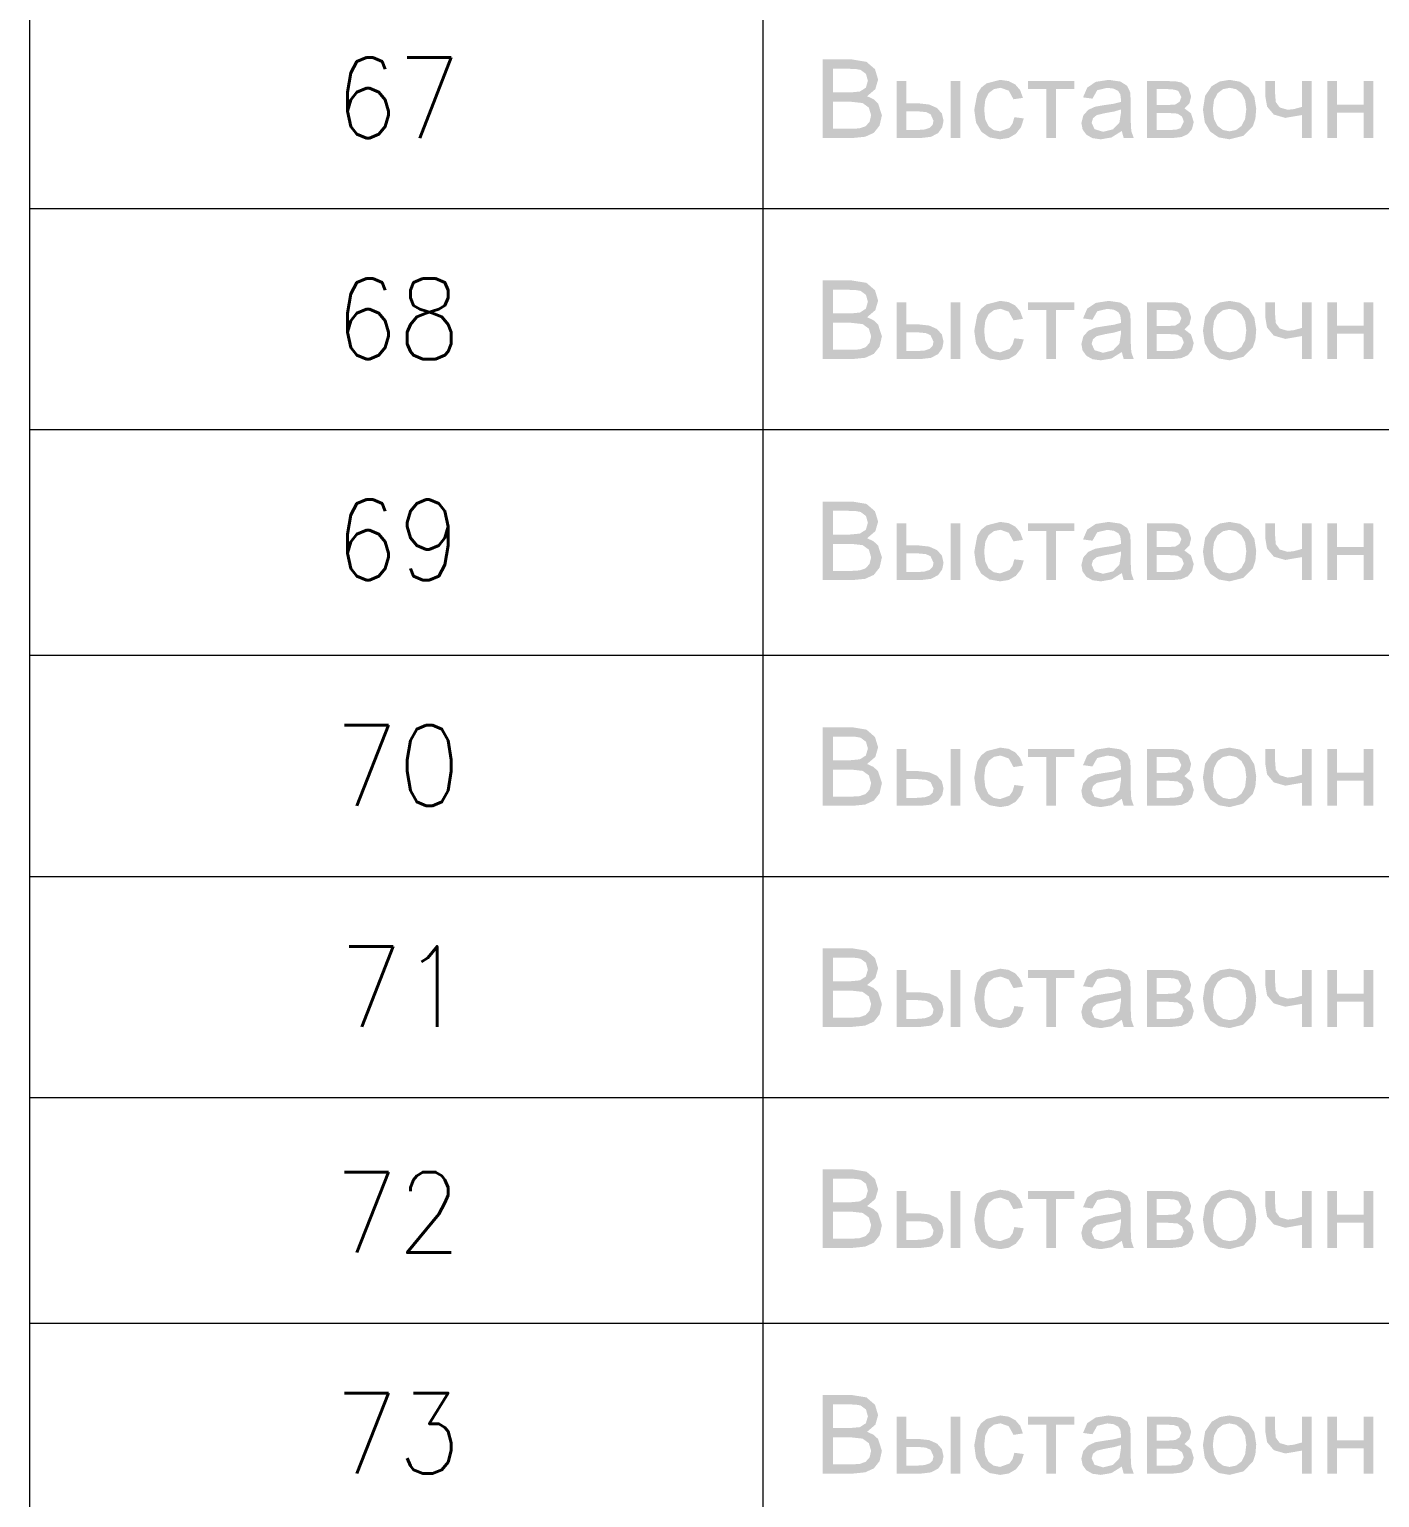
# Model space of a CAD drawing. Header units: millimetres. Extents: x 0 to 420, y 0 to 297.
# Drawn here: x 28.91 to 41.07, y 99.06 to 112.27 of the extents above; entities that cross this region are included whole.
import ezdxf

# ---------------------------------------------------------------- set-up
doc = ezdxf.new("R2010")
doc.units = ezdxf.units.MM
doc.styles.get("Standard").update_dxf_attribs({"font": 'STANDARD'})

msp = doc.modelspace()

# ---------------------------------------------------------------- hatches: boundary and pattern name
h = msp.add_hatch(color=251)
h.paths.add_polyline_path([(36.055542, 111.294333), (36.055542, 112.001542), (36.321228, 112.001542), (36.450763, 111.980045), (36.527382, 111.913899), (36.555494, 111.820743), (36.530689, 111.734754), (36.456275, 111.670813), (36.513051, 111.644768), (36.554943, 111.606321), (36.589669, 111.499385), (36.568723, 111.406781), (36.516909, 111.341186), (36.439188, 111.305908), (36.325086, 111.294333)], flags=0)
h.paths.add_polyline_path([(36.149248, 111.704437), (36.301935, 111.704437), (36.391232, 111.712705), (36.445251, 111.747432), (36.463441, 111.809719), (36.446353, 111.871455), (36.397847, 111.907835), (36.355265, 111.915277), (36.29036, 111.917757), (36.149248, 111.917757)], flags=0)
h.paths.add_polyline_path([(36.149248, 111.377566), (36.325086, 111.377566), (36.389027, 111.381425), (36.443046, 111.400166), (36.478324, 111.439854), (36.492656, 111.499385), (36.472261, 111.568287), (36.416037, 111.609077), (36.312959, 111.620652), (36.149248, 111.620652)], flags=0)
for points in [[(37.782221, 111.481746), (37.867108, 111.470722), (37.842235, 111.391829), (37.79545, 111.332367), (37.731303, 111.29516), (37.654339, 111.282757), (37.559186, 111.299776), (37.485116, 111.351108), (37.437023, 111.434686), (37.421175, 111.548443), (37.448736, 111.693413), (37.483394, 111.747639), (37.532521, 111.786568), (37.654891, 111.817987), (37.730407, 111.807308), (37.791041, 111.775544), (37.834518, 111.724625), (37.859391, 111.65593), (37.774504, 111.643252), (37.732061, 111.720422), (37.658198, 111.746881), (37.598529, 111.734961), (37.551262, 111.699476), (37.520532, 111.638774), (37.510472, 111.551199), (37.520118, 111.461489), (37.549608, 111.400717), (37.595221, 111.365991), (37.653237, 111.354415), (37.738675, 111.385283), (37.766443, 111.42504)], [(37.905563, 111.806412), (38.32173, 111.806412), (38.32173, 111.734754), (38.156917, 111.734754), (38.156917, 111.294333), (38.070928, 111.294333), (38.070928, 111.734754), (37.905563, 111.734754)], [(40.041543, 111.806412), (40.128635, 111.806412), (40.128635, 111.709398), (40.1358, 111.618447), (40.171629, 111.569389), (40.243287, 111.548443), (40.299511, 111.554782), (40.370618, 111.57435), (40.370618, 111.806412), (40.45771, 111.806412), (40.45771, 111.294333), (40.370618, 111.294333), (40.370618, 111.501039), (40.221239, 111.475683), (40.118161, 111.505448), (40.057528, 111.577658), (40.041543, 111.672467)], [(40.600048, 111.806412), (40.68714, 111.806412), (40.68714, 111.593643), (40.92747, 111.593643), (40.92747, 111.806412), (41.014562, 111.806412), (41.014562, 111.294333), (40.92747, 111.294333), (40.92747, 111.521434), (40.68714, 111.521434), (40.68714, 111.294333), (40.600048, 111.294333)], [(37.782221, 109.492079), (37.867108, 109.481055), (37.842235, 109.402162), (37.79545, 109.3427), (37.731303, 109.305493), (37.654339, 109.293091), (37.559186, 109.310109), (37.485116, 109.361441), (37.437023, 109.445019), (37.421175, 109.558776), (37.448736, 109.703746), (37.483394, 109.757972), (37.532521, 109.796901), (37.654891, 109.828321), (37.730407, 109.817641), (37.791041, 109.785877), (37.834518, 109.734959), (37.859391, 109.666263), (37.774504, 109.653586), (37.732061, 109.730756), (37.658198, 109.757214), (37.598529, 109.745294), (37.551262, 109.709809), (37.520532, 109.649107), (37.510472, 109.561533), (37.520118, 109.471822), (37.549608, 109.411051), (37.595221, 109.376324), (37.653237, 109.364749), (37.738675, 109.395617), (37.766443, 109.435373)], [(37.905563, 109.816745), (38.32173, 109.816745), (38.32173, 109.745087), (38.156917, 109.745087), (38.156917, 109.304666), (38.070928, 109.304666), (38.070928, 109.745087), (37.905563, 109.745087)], [(40.041543, 109.816745), (40.128635, 109.816745), (40.128635, 109.719731), (40.1358, 109.628781), (40.171629, 109.579723), (40.243287, 109.558776), (40.299511, 109.565115), (40.370618, 109.584684), (40.370618, 109.816745), (40.45771, 109.816745), (40.45771, 109.304666), (40.370618, 109.304666), (40.370618, 109.511372), (40.221239, 109.486016), (40.118161, 109.515782), (40.057528, 109.587991), (40.041543, 109.6828)], [(40.600048, 109.816745), (40.68714, 109.816745), (40.68714, 109.603976), (40.92747, 109.603976), (40.92747, 109.816745), (41.014562, 109.816745), (41.014562, 109.304666), (40.92747, 109.304666), (40.92747, 109.531767), (40.68714, 109.531767), (40.68714, 109.304666), (40.600048, 109.304666)], [(37.782221, 107.502413), (37.867108, 107.491388), (37.842235, 107.412496), (37.79545, 107.353033), (37.731303, 107.315826), (37.654339, 107.303424), (37.559186, 107.320443), (37.485116, 107.371775), (37.437023, 107.455353), (37.421175, 107.56911), (37.448736, 107.714079), (37.483394, 107.768305), (37.532521, 107.807235), (37.654891, 107.838654), (37.730407, 107.827974), (37.791041, 107.796211), (37.834518, 107.745292), (37.859391, 107.676597), (37.774504, 107.663919), (37.732061, 107.741089), (37.658198, 107.767547), (37.598529, 107.755627), (37.551262, 107.720143), (37.520532, 107.65944), (37.510472, 107.571866), (37.520118, 107.482156), (37.549608, 107.421384), (37.595221, 107.386658), (37.653237, 107.375082), (37.738675, 107.40595), (37.766443, 107.445706)], [(37.905563, 107.827079), (38.32173, 107.827079), (38.32173, 107.755421), (38.156917, 107.755421), (38.156917, 107.315), (38.070928, 107.315), (38.070928, 107.755421), (37.905563, 107.755421)], [(40.041543, 107.827079), (40.128635, 107.827079), (40.128635, 107.730065), (40.1358, 107.639114), (40.171629, 107.590056), (40.243287, 107.56911), (40.299511, 107.575449), (40.370618, 107.595017), (40.370618, 107.827079), (40.45771, 107.827079), (40.45771, 107.315), (40.370618, 107.315), (40.370618, 107.521705), (40.221239, 107.496349), (40.118161, 107.526115), (40.057528, 107.598324), (40.041543, 107.693133)], [(40.600048, 107.827079), (40.68714, 107.827079), (40.68714, 107.614309), (40.92747, 107.614309), (40.92747, 107.827079), (41.014562, 107.827079), (41.014562, 107.315), (40.92747, 107.315), (40.92747, 107.5421), (40.68714, 107.5421), (40.68714, 107.315), (40.600048, 107.315)], [(37.782221, 105.470413), (37.867108, 105.459388), (37.842235, 105.380496), (37.79545, 105.321033), (37.731303, 105.283826), (37.654339, 105.271424), (37.559186, 105.288443), (37.485116, 105.339775), (37.437023, 105.423353), (37.421175, 105.53711), (37.448736, 105.682079), (37.483394, 105.736305), (37.532521, 105.775235), (37.654891, 105.806654), (37.730407, 105.795974), (37.791041, 105.764211), (37.834518, 105.713292), (37.859391, 105.644597), (37.774504, 105.631919), (37.732061, 105.709089), (37.658198, 105.735547), (37.598529, 105.723627), (37.551262, 105.688143), (37.520532, 105.62744), (37.510472, 105.539866), (37.520118, 105.450156), (37.549608, 105.389384), (37.595221, 105.354658), (37.653237, 105.343082), (37.738675, 105.37395), (37.766443, 105.413707)], [(37.905563, 105.795079), (38.32173, 105.795079), (38.32173, 105.723421), (38.156917, 105.723421), (38.156917, 105.283), (38.070928, 105.283), (38.070928, 105.723421), (37.905563, 105.723421)], [(40.041543, 105.795079), (40.128635, 105.795079), (40.128635, 105.698065), (40.1358, 105.607114), (40.171629, 105.558056), (40.243287, 105.53711), (40.299511, 105.543449), (40.370618, 105.563017), (40.370618, 105.795079), (40.45771, 105.795079), (40.45771, 105.283), (40.370618, 105.283), (40.370618, 105.489705), (40.221239, 105.464349), (40.118161, 105.494115), (40.057528, 105.566324), (40.041543, 105.661133)], [(40.600048, 105.795079), (40.68714, 105.795079), (40.68714, 105.582309), (40.92747, 105.582309), (40.92747, 105.795079), (41.014562, 105.795079), (41.014562, 105.283), (40.92747, 105.283), (40.92747, 105.5101), (40.68714, 105.5101), (40.68714, 105.283), (40.600048, 105.283)], [(37.782221, 103.480746), (37.867109, 103.469722), (37.842235, 103.390829), (37.795451, 103.331367), (37.731303, 103.29416), (37.65434, 103.281757), (37.559186, 103.298776), (37.485116, 103.350108), (37.437023, 103.433686), (37.421175, 103.547443), (37.448736, 103.692413), (37.483394, 103.746639), (37.532521, 103.785568), (37.654891, 103.816987), (37.730407, 103.806308), (37.791041, 103.774544), (37.834518, 103.723625), (37.859392, 103.65493), (37.774504, 103.642252), (37.732061, 103.719422), (37.658198, 103.745881), (37.598529, 103.733961), (37.551262, 103.698476), (37.520532, 103.637774), (37.510472, 103.550199), (37.520119, 103.460489), (37.549609, 103.399717), (37.595222, 103.364991), (37.653237, 103.353415), (37.738675, 103.384283), (37.766443, 103.42404)], [(37.905563, 103.805412), (38.321731, 103.805412), (38.321731, 103.733754), (38.156917, 103.733754), (38.156917, 103.293333), (38.070928, 103.293333), (38.070928, 103.733754), (37.905563, 103.733754)], [(40.041543, 103.805412), (40.128635, 103.805412), (40.128635, 103.708398), (40.135801, 103.617448), (40.17163, 103.568389), (40.243288, 103.547443), (40.299511, 103.553782), (40.370618, 103.57335), (40.370618, 103.805412), (40.45771, 103.805412), (40.45771, 103.293333), (40.370618, 103.293333), (40.370618, 103.500039), (40.221239, 103.474683), (40.118162, 103.504448), (40.057528, 103.576658), (40.041543, 103.671467)], [(40.600048, 103.805412), (40.68714, 103.805412), (40.68714, 103.592643), (40.92747, 103.592643), (40.92747, 103.805412), (41.014562, 103.805412), (41.014562, 103.293333), (40.92747, 103.293333), (40.92747, 103.520434), (40.68714, 103.520434), (40.68714, 103.293333), (40.600048, 103.293333)], [(37.782223, 101.491079), (37.867111, 101.480055), (37.842237, 101.401162), (37.795453, 101.3417), (37.731305, 101.304493), (37.654342, 101.292091), (37.559188, 101.30911), (37.485118, 101.360441), (37.437025, 101.444019), (37.421177, 101.557777), (37.448738, 101.702746), (37.483396, 101.756972), (37.532523, 101.795902), (37.654893, 101.827321), (37.730409, 101.816641), (37.791043, 101.784877), (37.83452, 101.733959), (37.859394, 101.665263), (37.774506, 101.652586), (37.732063, 101.729756), (37.6582, 101.756214), (37.598531, 101.744294), (37.551264, 101.708809), (37.520534, 101.648107), (37.510474, 101.560533), (37.520121, 101.470822), (37.549611, 101.410051), (37.595224, 101.375324), (37.653239, 101.363749), (37.738677, 101.394617), (37.766445, 101.434373)], [(37.905565, 101.815745), (38.321733, 101.815745), (38.321733, 101.744087), (38.156919, 101.744087), (38.156919, 101.303666), (38.07093, 101.303666), (38.07093, 101.744087), (37.905565, 101.744087)], [(40.041545, 101.815745), (40.128637, 101.815745), (40.128637, 101.718731), (40.135803, 101.627781), (40.171632, 101.578723), (40.24329, 101.557777), (40.299514, 101.564115), (40.37062, 101.583684), (40.37062, 101.815745), (40.457712, 101.815745), (40.457712, 101.303666), (40.37062, 101.303666), (40.37062, 101.510372), (40.221241, 101.485016), (40.118164, 101.514782), (40.05753, 101.586991), (40.041545, 101.6818)], [(40.60005, 101.815745), (40.687142, 101.815745), (40.687142, 101.602976), (40.927472, 101.602976), (40.927472, 101.815745), (41.014564, 101.815745), (41.014564, 101.303666), (40.927472, 101.303666), (40.927472, 101.530767), (40.687142, 101.530767), (40.687142, 101.303666), (40.60005, 101.303666)], [(37.782221, 99.459079), (37.867108, 99.448055), (37.842235, 99.369162), (37.79545, 99.3097), (37.731303, 99.272493), (37.654339, 99.260091), (37.559186, 99.27711), (37.485116, 99.328441), (37.437023, 99.412019), (37.421175, 99.525777), (37.448736, 99.670746), (37.483394, 99.724972), (37.532521, 99.763902), (37.654891, 99.795321), (37.730407, 99.784641), (37.791041, 99.752877), (37.834518, 99.701959), (37.859391, 99.633263), (37.774504, 99.620586), (37.732061, 99.697756), (37.658198, 99.724214), (37.598529, 99.712294), (37.551262, 99.676809), (37.520532, 99.616107), (37.510472, 99.528533), (37.520118, 99.438822), (37.549608, 99.378051), (37.595221, 99.343324), (37.653237, 99.331749), (37.738675, 99.362617), (37.766443, 99.402373)], [(37.905563, 99.783745), (38.32173, 99.783745), (38.32173, 99.712087), (38.156917, 99.712087), (38.156917, 99.271666), (38.070928, 99.271666), (38.070928, 99.712087), (37.905563, 99.712087)], [(40.041543, 99.783745), (40.128635, 99.783745), (40.128635, 99.686731), (40.1358, 99.595781), (40.171629, 99.546723), (40.243287, 99.525777), (40.299511, 99.532115), (40.370618, 99.551684), (40.370618, 99.783745), (40.45771, 99.783745), (40.45771, 99.271666), (40.370618, 99.271666), (40.370618, 99.478372), (40.221239, 99.453016), (40.118161, 99.482782), (40.057528, 99.554991), (40.041543, 99.6498)], [(40.600048, 99.783745), (40.68714, 99.783745), (40.68714, 99.570976), (40.92747, 99.570976), (40.92747, 99.783745), (41.014562, 99.783745), (41.014562, 99.271666), (40.92747, 99.271666), (40.92747, 99.498767), (40.68714, 99.498767), (40.68714, 99.271666), (40.600048, 99.271666)]]:
    msp.add_hatch(color=251).paths.add_polyline_path(points, flags=0)
h = msp.add_hatch(color=251)
h.paths.add_polyline_path([(38.749385, 111.357723), (38.656229, 111.299294), (38.560318, 111.282757), (38.485628, 111.293093), (38.430782, 111.324099), (38.396814, 111.370952), (38.385583, 111.429381), (38.40267, 111.497731), (38.447319, 111.547892), (38.510157, 111.576555), (38.587328, 111.589784), (38.67814, 111.603013), (38.741668, 111.61955), (38.742219, 111.64215), (38.736087, 111.68728), (38.717966, 111.717115), (38.676211, 111.738957), (38.618747, 111.746329), (38.528348, 111.724832), (38.485353, 111.648764), (38.400466, 111.66034), (38.438499, 111.748534), (38.515118, 111.799797), (38.631425, 111.817987), (38.737809, 111.802553), (38.798443, 111.763417), (38.825453, 111.704988), (38.829862, 111.624511), (38.829862, 111.508756), (38.831171, 111.410019), (38.835374, 111.355518), (38.857423, 111.294333), (38.766473, 111.294333)], flags=0)
h.paths.add_polyline_path([(38.741668, 111.551199), (38.682619, 111.533285), (38.600005, 111.518678), (38.524489, 111.501039), (38.490314, 111.472927), (38.478187, 111.431585), (38.504094, 111.373708), (38.581264, 111.350557), (38.670561, 111.372605), (38.727887, 111.432688), (38.741668, 111.51978)], flags=0)
h = msp.add_hatch(color=251)
h.paths.add_polyline_path([(39.480224, 111.550648), (39.499792, 111.674327), (39.559048, 111.761212), (39.632291, 111.803656), (39.720003, 111.817987), (39.815983, 111.800624), (39.892533, 111.748534), (39.942901, 111.666196), (39.959781, 111.557814), (39.95234, 111.469068), (39.930016, 111.40182), (39.844026, 111.314177), (39.720003, 111.282757), (39.622851, 111.299845), (39.54637, 111.351659), (39.496761, 111.435651)], flags=0)
h.paths.add_polyline_path([(39.56897, 111.550648), (39.579719, 111.464176), (39.611965, 111.402922), (39.660403, 111.366473), (39.720003, 111.354415), (39.779121, 111.366542), (39.82749, 111.403474), (39.859736, 111.465416), (39.870485, 111.553404), (39.859736, 111.6365), (39.82749, 111.697271), (39.779121, 111.733996), (39.720003, 111.746329), (39.660403, 111.733996), (39.611965, 111.697271), (39.579719, 111.636155)], flags=0)
h = msp.add_hatch(color=251)
h.paths.add_polyline_path([(37.209582, 111.806412), (37.296122, 111.806412), (37.296122, 111.294333), (37.209582, 111.294333)], flags=0)
h.paths.add_polyline_path([(36.723961, 111.806412), (36.810502, 111.806412), (36.810502, 111.606321), (36.920745, 111.606321), (37.015829, 111.59571), (37.086109, 111.564428), (37.129793, 111.514957), (37.144538, 111.449776), (37.132274, 111.3899), (37.096031, 111.339533), (37.032779, 111.305564), (36.940589, 111.294333), (36.723961, 111.294333)], flags=0)
h.paths.add_polyline_path([(36.810502, 111.365991), (36.902003, 111.365991), (36.972283, 111.370952), (37.019412, 111.385835), (37.045733, 111.411742), (37.05469, 111.449224), (37.028232, 111.508204), (36.986408, 111.528048), (36.913579, 111.534663), (36.810502, 111.534663)], flags=0)
h = msp.add_hatch(color=251)
h.paths.add_polyline_path([(38.976667, 111.806412), (39.176758, 111.806412), (39.240906, 111.803242), (39.28645, 111.794285), (39.348186, 111.749085), (39.374093, 111.670813), (39.358659, 111.606321), (39.313459, 111.561121), (39.37299, 111.515921), (39.397244, 111.437649), (39.381603, 111.374121), (39.344879, 111.329611), (39.287001, 111.303083), (39.207626, 111.294333), (38.976667, 111.294333)], flags=0)
h.paths.add_polyline_path([(39.063759, 111.590887), (39.156363, 111.590887), (39.231879, 111.596399), (39.269362, 111.620101), (39.285898, 111.662545), (39.257235, 111.718769), (39.218306, 111.730689), (39.159119, 111.734754), (39.063759, 111.734754)], flags=0)
h.paths.add_polyline_path([(39.063759, 111.365991), (39.17786, 111.365991), (39.239941, 111.370194), (39.279284, 111.383079), (39.307947, 111.442059), (39.291962, 111.487258), (39.250621, 111.514268), (39.16849, 111.51978), (39.063759, 111.51978)], flags=0)
h = msp.add_hatch(color=251)
h.paths.add_polyline_path([(36.055542, 109.304666), (36.055542, 110.011875), (36.321228, 110.011875), (36.450763, 109.990378), (36.527382, 109.924232), (36.555494, 109.831077), (36.530689, 109.745087), (36.456275, 109.681146), (36.513051, 109.655101), (36.554943, 109.616654), (36.589669, 109.509718), (36.568723, 109.417114), (36.516909, 109.35152), (36.439188, 109.316242), (36.325086, 109.304666)], flags=0)
h.paths.add_polyline_path([(36.149248, 109.71477), (36.301935, 109.71477), (36.391232, 109.723039), (36.445251, 109.757765), (36.463441, 109.820053), (36.446353, 109.881789), (36.397847, 109.918169), (36.355265, 109.92561), (36.29036, 109.928091), (36.149248, 109.928091)], flags=0)
h.paths.add_polyline_path([(36.149248, 109.3879), (36.325086, 109.3879), (36.389027, 109.391758), (36.443046, 109.4105), (36.478324, 109.450187), (36.492656, 109.509718), (36.472261, 109.57862), (36.416037, 109.61941), (36.312959, 109.630986), (36.149248, 109.630986)], flags=0)
h = msp.add_hatch(color=251)
h.paths.add_polyline_path([(37.209582, 109.816745), (37.296122, 109.816745), (37.296122, 109.304666), (37.209582, 109.304666)], flags=0)
h.paths.add_polyline_path([(36.723961, 109.816745), (36.810502, 109.816745), (36.810502, 109.616654), (36.920745, 109.616654), (37.015829, 109.606043), (37.086109, 109.574762), (37.129793, 109.52529), (37.144538, 109.460109), (37.132274, 109.400233), (37.096031, 109.349866), (37.032779, 109.315897), (36.940589, 109.304666), (36.723961, 109.304666)], flags=0)
h.paths.add_polyline_path([(36.810502, 109.376324), (36.902003, 109.376324), (36.972283, 109.381285), (37.019412, 109.396168), (37.045733, 109.422075), (37.05469, 109.459558), (37.028232, 109.518538), (36.986408, 109.538382), (36.913579, 109.544996), (36.810502, 109.544996)], flags=0)
h = msp.add_hatch(color=251)
h.paths.add_polyline_path([(38.749385, 109.368056), (38.656229, 109.309627), (38.560318, 109.293091), (38.485628, 109.303426), (38.430782, 109.334432), (38.396814, 109.381285), (38.385583, 109.439714), (38.40267, 109.508065), (38.447319, 109.558225), (38.510157, 109.586888), (38.587328, 109.600118), (38.67814, 109.613347), (38.741668, 109.629883), (38.742219, 109.652483), (38.736087, 109.697614), (38.717966, 109.727448), (38.676211, 109.74929), (38.618747, 109.756663), (38.528348, 109.735165), (38.485353, 109.659098), (38.400466, 109.670673), (38.438499, 109.758868), (38.515118, 109.810131), (38.631425, 109.828321), (38.737809, 109.812887), (38.798443, 109.77375), (38.825453, 109.715322), (38.829862, 109.634844), (38.829862, 109.519089), (38.831171, 109.420353), (38.835374, 109.365851), (38.857423, 109.304666), (38.766473, 109.304666)], flags=0)
h.paths.add_polyline_path([(38.741668, 109.561533), (38.682619, 109.543618), (38.600005, 109.529011), (38.524489, 109.511372), (38.490314, 109.48326), (38.478187, 109.441919), (38.504094, 109.384041), (38.581264, 109.36089), (38.670561, 109.382939), (38.727887, 109.443021), (38.741668, 109.530113)], flags=0)
h = msp.add_hatch(color=251)
h.paths.add_polyline_path([(38.976667, 109.816745), (39.176758, 109.816745), (39.240906, 109.813576), (39.28645, 109.804618), (39.348186, 109.759419), (39.374093, 109.681146), (39.358659, 109.616654), (39.313459, 109.571454), (39.37299, 109.526255), (39.397244, 109.447982), (39.381603, 109.384455), (39.344879, 109.339944), (39.287001, 109.313417), (39.207626, 109.304666), (38.976667, 109.304666)], flags=0)
h.paths.add_polyline_path([(39.063759, 109.60122), (39.156363, 109.60122), (39.231879, 109.606732), (39.269362, 109.630434), (39.285898, 109.672878), (39.257235, 109.729102), (39.218306, 109.741022), (39.159119, 109.745087), (39.063759, 109.745087)], flags=0)
h.paths.add_polyline_path([(39.063759, 109.376324), (39.17786, 109.376324), (39.239941, 109.380527), (39.279284, 109.393412), (39.307947, 109.452392), (39.291962, 109.497592), (39.250621, 109.524601), (39.16849, 109.530113), (39.063759, 109.530113)], flags=0)
h = msp.add_hatch(color=251)
h.paths.add_polyline_path([(39.480224, 109.560981), (39.499792, 109.68466), (39.559048, 109.771546), (39.632291, 109.813989), (39.720003, 109.828321), (39.815983, 109.810957), (39.892533, 109.758868), (39.942901, 109.67653), (39.959781, 109.568147), (39.95234, 109.479401), (39.930016, 109.412153), (39.844026, 109.32451), (39.720003, 109.293091), (39.622851, 109.310178), (39.54637, 109.361993), (39.496761, 109.445984)], flags=0)
h.paths.add_polyline_path([(39.56897, 109.560981), (39.579719, 109.474509), (39.611965, 109.413256), (39.660403, 109.376807), (39.720003, 109.364749), (39.779121, 109.376875), (39.82749, 109.413807), (39.859736, 109.47575), (39.870485, 109.563737), (39.859736, 109.646833), (39.82749, 109.707605), (39.779121, 109.744329), (39.720003, 109.756663), (39.660403, 109.744329), (39.611965, 109.707605), (39.579719, 109.646489)], flags=0)
h = msp.add_hatch(color=251)
h.paths.add_polyline_path([(36.055542, 107.315), (36.055542, 108.022209), (36.321228, 108.022209), (36.450763, 108.000711), (36.527382, 107.934566), (36.555494, 107.84141), (36.530689, 107.755421), (36.456275, 107.69148), (36.513051, 107.665435), (36.554943, 107.626987), (36.589669, 107.520052), (36.568723, 107.427447), (36.516909, 107.361853), (36.439188, 107.326575), (36.325086, 107.315)], flags=0)
h.paths.add_polyline_path([(36.149248, 107.725104), (36.301935, 107.725104), (36.391232, 107.733372), (36.445251, 107.768099), (36.463441, 107.830386), (36.446353, 107.892122), (36.397847, 107.928502), (36.355265, 107.935944), (36.29036, 107.938424), (36.149248, 107.938424)], flags=0)
h.paths.add_polyline_path([(36.149248, 107.398233), (36.325086, 107.398233), (36.389027, 107.402092), (36.443046, 107.420833), (36.478324, 107.46052), (36.492656, 107.520052), (36.472261, 107.588954), (36.416037, 107.629743), (36.312959, 107.641319), (36.149248, 107.641319)], flags=0)
h = msp.add_hatch(color=251)
h.paths.add_polyline_path([(37.209582, 107.827079), (37.296122, 107.827079), (37.296122, 107.315), (37.209582, 107.315)], flags=0)
h.paths.add_polyline_path([(36.723961, 107.827079), (36.810502, 107.827079), (36.810502, 107.626987), (36.920745, 107.626987), (37.015829, 107.616377), (37.086109, 107.585095), (37.129793, 107.535623), (37.144538, 107.470442), (37.132274, 107.410567), (37.096031, 107.360199), (37.032779, 107.326231), (36.940589, 107.315), (36.723961, 107.315)], flags=0)
h.paths.add_polyline_path([(36.810502, 107.386658), (36.902003, 107.386658), (36.972283, 107.391618), (37.019412, 107.406501), (37.045733, 107.432408), (37.05469, 107.469891), (37.028232, 107.528871), (36.986408, 107.548715), (36.913579, 107.555329), (36.810502, 107.555329)], flags=0)
h = msp.add_hatch(color=251)
h.paths.add_polyline_path([(38.749385, 107.378389), (38.656229, 107.319961), (38.560318, 107.303424), (38.485628, 107.313759), (38.430782, 107.344765), (38.396814, 107.391618), (38.385583, 107.450047), (38.40267, 107.518398), (38.447319, 107.568559), (38.510157, 107.597222), (38.587328, 107.610451), (38.67814, 107.62368), (38.741668, 107.640217), (38.742219, 107.662816), (38.736087, 107.707947), (38.717966, 107.737782), (38.676211, 107.759624), (38.618747, 107.766996), (38.528348, 107.745499), (38.485353, 107.669431), (38.400466, 107.681007), (38.438499, 107.769201), (38.515118, 107.820464), (38.631425, 107.838654), (38.737809, 107.82322), (38.798443, 107.784084), (38.825453, 107.725655), (38.829862, 107.645178), (38.829862, 107.529422), (38.831171, 107.430686), (38.835374, 107.376184), (38.857423, 107.315), (38.766473, 107.315)], flags=0)
h.paths.add_polyline_path([(38.741668, 107.571866), (38.682619, 107.553951), (38.600005, 107.539344), (38.524489, 107.521705), (38.490314, 107.493593), (38.478187, 107.452252), (38.504094, 107.394375), (38.581264, 107.371224), (38.670561, 107.393272), (38.727887, 107.453355), (38.741668, 107.540447)], flags=0)
h = msp.add_hatch(color=251)
h.paths.add_polyline_path([(38.976667, 107.827079), (39.176758, 107.827079), (39.240906, 107.823909), (39.28645, 107.814952), (39.348186, 107.769752), (39.374093, 107.69148), (39.358659, 107.626987), (39.313459, 107.581788), (39.37299, 107.536588), (39.397244, 107.458316), (39.381603, 107.394788), (39.344879, 107.350277), (39.287001, 107.32375), (39.207626, 107.315), (38.976667, 107.315)], flags=0)
h.paths.add_polyline_path([(39.063759, 107.611553), (39.156363, 107.611553), (39.231879, 107.617066), (39.269362, 107.640768), (39.285898, 107.683211), (39.257235, 107.739435), (39.218306, 107.751355), (39.159119, 107.755421), (39.063759, 107.755421)], flags=0)
h.paths.add_polyline_path([(39.063759, 107.386658), (39.17786, 107.386658), (39.239941, 107.390861), (39.279284, 107.403745), (39.307947, 107.462725), (39.291962, 107.507925), (39.250621, 107.534934), (39.16849, 107.540447), (39.063759, 107.540447)], flags=0)
h = msp.add_hatch(color=251)
h.paths.add_polyline_path([(39.480224, 107.571315), (39.499792, 107.694994), (39.559048, 107.781879), (39.632291, 107.824322), (39.720003, 107.838654), (39.815983, 107.821291), (39.892533, 107.769201), (39.942901, 107.686863), (39.959781, 107.57848), (39.95234, 107.489735), (39.930016, 107.422487), (39.844026, 107.334843), (39.720003, 107.303424), (39.622851, 107.320512), (39.54637, 107.372326), (39.496761, 107.456317)], flags=0)
h.paths.add_polyline_path([(39.56897, 107.571315), (39.579719, 107.484843), (39.611965, 107.423589), (39.660403, 107.38714), (39.720003, 107.375082), (39.779121, 107.387209), (39.82749, 107.42414), (39.859736, 107.486083), (39.870485, 107.574071), (39.859736, 107.657166), (39.82749, 107.717938), (39.779121, 107.754663), (39.720003, 107.766996), (39.660403, 107.754663), (39.611965, 107.717938), (39.579719, 107.656822)], flags=0)
h = msp.add_hatch(color=251)
h.paths.add_polyline_path([(36.055542, 105.283), (36.055542, 105.990209), (36.321228, 105.990209), (36.450763, 105.968711), (36.527382, 105.902566), (36.555494, 105.80941), (36.530689, 105.723421), (36.456275, 105.65948), (36.513051, 105.633435), (36.554943, 105.594987), (36.589669, 105.488052), (36.568723, 105.395447), (36.516909, 105.329853), (36.439188, 105.294575), (36.325086, 105.283)], flags=0)
h.paths.add_polyline_path([(36.149248, 105.693104), (36.301935, 105.693104), (36.391232, 105.701372), (36.445251, 105.736099), (36.463441, 105.798386), (36.446353, 105.860122), (36.397847, 105.896502), (36.355265, 105.903944), (36.29036, 105.906424), (36.149248, 105.906424)], flags=0)
h.paths.add_polyline_path([(36.149248, 105.366233), (36.325086, 105.366233), (36.389027, 105.370092), (36.443046, 105.388833), (36.478324, 105.42852), (36.492656, 105.488052), (36.472261, 105.556954), (36.416037, 105.597744), (36.312959, 105.609319), (36.149248, 105.609319)], flags=0)
h = msp.add_hatch(color=251)
h.paths.add_polyline_path([(37.209582, 105.795079), (37.296122, 105.795079), (37.296122, 105.283), (37.209582, 105.283)], flags=0)
h.paths.add_polyline_path([(36.723961, 105.795079), (36.810502, 105.795079), (36.810502, 105.594987), (36.920745, 105.594987), (37.015829, 105.584377), (37.086109, 105.553095), (37.129793, 105.503623), (37.144538, 105.438442), (37.132274, 105.378567), (37.096031, 105.328199), (37.032779, 105.294231), (36.940589, 105.283), (36.723961, 105.283)], flags=0)
h.paths.add_polyline_path([(36.810502, 105.354658), (36.902003, 105.354658), (36.972283, 105.359619), (37.019412, 105.374501), (37.045733, 105.400408), (37.05469, 105.437891), (37.028232, 105.496871), (36.986408, 105.516715), (36.913579, 105.523329), (36.810502, 105.523329)], flags=0)
h = msp.add_hatch(color=251)
h.paths.add_polyline_path([(38.749385, 105.346389), (38.656229, 105.287961), (38.560318, 105.271424), (38.485628, 105.281759), (38.430782, 105.312765), (38.396814, 105.359619), (38.385583, 105.418047), (38.40267, 105.486398), (38.447319, 105.536559), (38.510157, 105.565222), (38.587328, 105.578451), (38.67814, 105.59168), (38.741668, 105.608217), (38.742219, 105.630816), (38.736087, 105.675947), (38.717966, 105.705782), (38.676211, 105.727624), (38.618747, 105.734996), (38.528348, 105.713499), (38.485353, 105.637431), (38.400466, 105.649007), (38.438499, 105.737201), (38.515118, 105.788464), (38.631425, 105.806654), (38.737809, 105.79122), (38.798443, 105.752084), (38.825453, 105.693655), (38.829862, 105.613178), (38.829862, 105.497422), (38.831171, 105.398686), (38.835374, 105.344184), (38.857423, 105.283), (38.766473, 105.283)], flags=0)
h.paths.add_polyline_path([(38.741668, 105.539866), (38.682619, 105.521951), (38.600005, 105.507344), (38.524489, 105.489705), (38.490314, 105.461593), (38.478187, 105.420252), (38.504094, 105.362375), (38.581264, 105.339224), (38.670561, 105.361272), (38.727887, 105.421355), (38.741668, 105.508447)], flags=0)
h = msp.add_hatch(color=251)
h.paths.add_polyline_path([(38.976667, 105.795079), (39.176758, 105.795079), (39.240906, 105.791909), (39.28645, 105.782952), (39.348186, 105.737752), (39.374093, 105.65948), (39.358659, 105.594987), (39.313459, 105.549788), (39.37299, 105.504588), (39.397244, 105.426316), (39.381603, 105.362788), (39.344879, 105.318277), (39.287001, 105.29175), (39.207626, 105.283), (38.976667, 105.283)], flags=0)
h.paths.add_polyline_path([(39.063759, 105.579553), (39.156363, 105.579553), (39.231879, 105.585066), (39.269362, 105.608768), (39.285898, 105.651211), (39.257235, 105.707435), (39.218306, 105.719355), (39.159119, 105.723421), (39.063759, 105.723421)], flags=0)
h.paths.add_polyline_path([(39.063759, 105.354658), (39.17786, 105.354658), (39.239941, 105.358861), (39.279284, 105.371745), (39.307947, 105.430725), (39.291962, 105.475925), (39.250621, 105.502934), (39.16849, 105.508447), (39.063759, 105.508447)], flags=0)
h = msp.add_hatch(color=251)
h.paths.add_polyline_path([(39.480224, 105.539315), (39.499792, 105.662994), (39.559048, 105.749879), (39.632291, 105.792322), (39.720003, 105.806654), (39.815983, 105.789291), (39.892533, 105.737201), (39.942901, 105.654863), (39.959781, 105.54648), (39.95234, 105.457735), (39.930016, 105.390487), (39.844026, 105.302843), (39.720003, 105.271424), (39.622851, 105.288512), (39.54637, 105.340326), (39.496761, 105.424317)], flags=0)
h.paths.add_polyline_path([(39.56897, 105.539315), (39.579719, 105.452843), (39.611965, 105.391589), (39.660403, 105.35514), (39.720003, 105.343082), (39.779121, 105.355209), (39.82749, 105.39214), (39.859736, 105.454083), (39.870485, 105.542071), (39.859736, 105.625166), (39.82749, 105.685938), (39.779121, 105.722663), (39.720003, 105.734996), (39.660403, 105.722663), (39.611965, 105.685938), (39.579719, 105.624822)], flags=0)
h = msp.add_hatch(color=251)
h.paths.add_polyline_path([(36.055542, 103.293333), (36.055542, 104.000542), (36.321228, 104.000542), (36.450763, 103.979045), (36.527382, 103.912899), (36.555494, 103.819744), (36.53069, 103.733754), (36.456276, 103.669813), (36.513051, 103.643768), (36.554943, 103.605321), (36.58967, 103.498385), (36.568723, 103.405781), (36.516909, 103.340186), (36.439188, 103.304908), (36.325086, 103.293333)], flags=0)
h.paths.add_polyline_path([(36.149249, 103.703437), (36.301935, 103.703437), (36.391232, 103.711705), (36.445251, 103.746432), (36.463441, 103.808719), (36.446354, 103.870455), (36.397847, 103.906836), (36.355265, 103.914277), (36.29036, 103.916757), (36.149249, 103.916757)], flags=0)
h.paths.add_polyline_path([(36.149249, 103.376566), (36.325086, 103.376566), (36.389027, 103.380425), (36.443046, 103.399166), (36.478324, 103.438854), (36.492656, 103.498385), (36.472261, 103.567287), (36.416037, 103.608077), (36.31296, 103.619652), (36.149249, 103.619652)], flags=0)
h = msp.add_hatch(color=251)
h.paths.add_polyline_path([(37.209582, 103.805412), (37.296123, 103.805412), (37.296123, 103.293333), (37.209582, 103.293333)], flags=0)
h.paths.add_polyline_path([(36.723961, 103.805412), (36.810502, 103.805412), (36.810502, 103.605321), (36.920745, 103.605321), (37.01583, 103.59471), (37.08611, 103.563428), (37.129793, 103.513957), (37.144538, 103.448776), (37.132274, 103.3889), (37.096032, 103.338533), (37.03278, 103.304564), (36.940589, 103.293333), (36.723961, 103.293333)], flags=0)
h.paths.add_polyline_path([(36.810502, 103.364991), (36.902004, 103.364991), (36.972284, 103.369952), (37.019413, 103.384835), (37.045733, 103.410742), (37.05469, 103.448224), (37.028232, 103.507204), (36.986409, 103.527048), (36.913579, 103.533663), (36.810502, 103.533663)], flags=0)
h = msp.add_hatch(color=251)
h.paths.add_polyline_path([(38.749385, 103.356723), (38.65623, 103.298294), (38.560318, 103.281757), (38.485629, 103.292093), (38.430783, 103.323099), (38.396814, 103.369952), (38.385583, 103.428381), (38.402671, 103.496731), (38.447319, 103.546892), (38.510158, 103.575555), (38.587328, 103.588784), (38.67814, 103.602013), (38.741668, 103.61855), (38.742219, 103.64115), (38.736087, 103.686281), (38.717966, 103.716115), (38.676211, 103.737957), (38.618747, 103.745329), (38.528348, 103.723832), (38.485353, 103.647764), (38.400466, 103.65934), (38.4385, 103.747534), (38.515119, 103.798797), (38.631425, 103.816987), (38.73781, 103.801553), (38.798443, 103.762417), (38.825453, 103.703988), (38.829863, 103.623511), (38.829863, 103.507756), (38.831172, 103.409019), (38.835375, 103.354518), (38.857423, 103.293333), (38.766473, 103.293333)], flags=0)
h.paths.add_polyline_path([(38.741668, 103.550199), (38.682619, 103.532285), (38.600006, 103.517678), (38.524489, 103.500039), (38.490314, 103.471927), (38.478187, 103.430586), (38.504094, 103.372708), (38.581264, 103.349557), (38.670561, 103.371605), (38.727888, 103.431688), (38.741668, 103.51878)], flags=0)
h = msp.add_hatch(color=251)
h.paths.add_polyline_path([(38.976667, 103.805412), (39.176758, 103.805412), (39.240906, 103.802242), (39.28645, 103.793285), (39.348186, 103.748086), (39.374093, 103.669813), (39.358659, 103.605321), (39.313459, 103.560121), (39.372991, 103.514921), (39.397244, 103.436649), (39.381603, 103.373121), (39.344879, 103.328611), (39.287001, 103.302083), (39.207626, 103.293333), (38.976667, 103.293333)], flags=0)
h.paths.add_polyline_path([(39.063759, 103.589887), (39.156363, 103.589887), (39.23188, 103.595399), (39.269362, 103.619101), (39.285899, 103.661545), (39.257236, 103.717769), (39.218306, 103.729689), (39.159119, 103.733754), (39.063759, 103.733754)], flags=0)
h.paths.add_polyline_path([(39.063759, 103.364991), (39.177861, 103.364991), (39.239941, 103.369194), (39.279284, 103.382079), (39.307947, 103.441059), (39.291962, 103.486258), (39.250621, 103.513268), (39.16849, 103.51878), (39.063759, 103.51878)], flags=0)
h = msp.add_hatch(color=251)
h.paths.add_polyline_path([(39.480224, 103.549648), (39.499793, 103.673327), (39.559048, 103.760212), (39.632291, 103.802656), (39.720003, 103.816987), (39.815983, 103.799624), (39.892533, 103.747534), (39.942901, 103.665197), (39.959782, 103.556814), (39.95234, 103.468068), (39.930016, 103.40082), (39.844027, 103.313177), (39.720003, 103.281757), (39.622851, 103.298845), (39.54637, 103.350659), (39.496761, 103.434651)], flags=0)
h.paths.add_polyline_path([(39.56897, 103.549648), (39.579719, 103.463176), (39.611965, 103.401922), (39.660403, 103.365473), (39.720003, 103.353415), (39.779121, 103.365542), (39.82749, 103.402474), (39.859736, 103.464416), (39.870485, 103.552404), (39.859736, 103.6355), (39.82749, 103.696271), (39.779121, 103.732996), (39.720003, 103.745329), (39.660403, 103.732996), (39.611965, 103.696271), (39.579719, 103.635155)], flags=0)
h = msp.add_hatch(color=251)
h.paths.add_polyline_path([(36.055544, 101.303666), (36.055544, 102.010875), (36.32123, 102.010875), (36.450765, 101.989378), (36.527384, 101.923232), (36.555496, 101.830077), (36.530692, 101.744087), (36.456278, 101.680146), (36.513053, 101.654101), (36.554945, 101.615654), (36.589672, 101.508718), (36.568725, 101.416114), (36.516911, 101.35052), (36.43919, 101.315242), (36.325088, 101.303666)], flags=0)
h.paths.add_polyline_path([(36.149251, 101.71377), (36.301937, 101.71377), (36.391234, 101.722039), (36.445253, 101.756765), (36.463443, 101.819053), (36.446356, 101.880789), (36.397849, 101.917169), (36.355267, 101.92461), (36.290362, 101.927091), (36.149251, 101.927091)], flags=0)
h.paths.add_polyline_path([(36.149251, 101.3869), (36.325088, 101.3869), (36.389029, 101.390758), (36.443048, 101.4095), (36.478326, 101.449187), (36.492658, 101.508718), (36.472263, 101.57762), (36.416039, 101.61841), (36.312962, 101.629986), (36.149251, 101.629986)], flags=0)
h = msp.add_hatch(color=251)
h.paths.add_polyline_path([(37.209584, 101.815745), (37.296125, 101.815745), (37.296125, 101.303666), (37.209584, 101.303666)], flags=0)
h.paths.add_polyline_path([(36.723963, 101.815745), (36.810504, 101.815745), (36.810504, 101.615654), (36.920747, 101.615654), (37.015832, 101.605043), (37.086112, 101.573762), (37.129795, 101.52429), (37.14454, 101.459109), (37.132276, 101.399233), (37.096034, 101.348866), (37.032782, 101.314897), (36.940591, 101.303666), (36.723963, 101.303666)], flags=0)
h.paths.add_polyline_path([(36.810504, 101.375324), (36.902006, 101.375324), (36.972286, 101.380285), (37.019415, 101.395168), (37.045735, 101.421075), (37.054692, 101.458558), (37.028234, 101.517538), (36.986411, 101.537382), (36.913581, 101.543996), (36.810504, 101.543996)], flags=0)
h = msp.add_hatch(color=251)
h.paths.add_polyline_path([(38.749387, 101.367056), (38.656232, 101.308627), (38.56032, 101.292091), (38.485631, 101.302426), (38.430785, 101.333432), (38.396816, 101.380285), (38.385585, 101.438714), (38.402673, 101.507065), (38.447321, 101.557225), (38.51016, 101.585888), (38.58733, 101.599118), (38.678143, 101.612347), (38.74167, 101.628883), (38.742221, 101.651483), (38.736089, 101.696614), (38.717968, 101.726448), (38.676213, 101.74829), (38.618749, 101.755663), (38.52835, 101.734165), (38.485355, 101.658098), (38.400468, 101.669673), (38.438502, 101.757868), (38.515121, 101.809131), (38.631427, 101.827321), (38.737812, 101.811887), (38.798445, 101.77275), (38.825455, 101.714322), (38.829865, 101.633844), (38.829865, 101.518089), (38.831174, 101.419353), (38.835377, 101.364851), (38.857425, 101.303666), (38.766475, 101.303666)], flags=0)
h.paths.add_polyline_path([(38.74167, 101.560533), (38.682621, 101.542618), (38.600008, 101.528011), (38.524491, 101.510372), (38.490316, 101.48226), (38.478189, 101.440919), (38.504096, 101.383041), (38.581266, 101.35989), (38.670563, 101.381939), (38.72789, 101.442021), (38.74167, 101.529113)], flags=0)
h = msp.add_hatch(color=251)
h.paths.add_polyline_path([(38.976669, 101.815745), (39.17676, 101.815745), (39.240908, 101.812576), (39.286452, 101.803619), (39.348188, 101.758419), (39.374095, 101.680146), (39.358661, 101.615654), (39.313461, 101.570454), (39.372993, 101.525255), (39.397246, 101.446982), (39.381605, 101.383455), (39.344881, 101.338944), (39.287003, 101.312417), (39.207628, 101.303666), (38.976669, 101.303666)], flags=0)
h.paths.add_polyline_path([(39.063761, 101.60022), (39.156365, 101.60022), (39.231882, 101.605732), (39.269364, 101.629434), (39.285901, 101.671878), (39.257238, 101.728102), (39.218308, 101.740022), (39.159121, 101.744087), (39.063761, 101.744087)], flags=0)
h.paths.add_polyline_path([(39.063761, 101.375324), (39.177863, 101.375324), (39.239943, 101.379527), (39.279286, 101.392412), (39.307949, 101.451392), (39.291964, 101.496592), (39.250623, 101.523601), (39.168492, 101.529113), (39.063761, 101.529113)], flags=0)
h = msp.add_hatch(color=251)
h.paths.add_polyline_path([(39.480226, 101.559981), (39.499795, 101.68366), (39.55905, 101.770546), (39.632293, 101.812989), (39.720005, 101.827321), (39.815985, 101.809957), (39.892535, 101.757868), (39.942903, 101.67553), (39.959784, 101.567147), (39.952342, 101.478402), (39.930018, 101.411153), (39.844029, 101.32351), (39.720005, 101.292091), (39.622853, 101.309178), (39.546372, 101.360993), (39.496763, 101.444984)], flags=0)
h.paths.add_polyline_path([(39.568972, 101.559981), (39.579721, 101.473509), (39.611967, 101.412256), (39.660405, 101.375807), (39.720005, 101.363749), (39.779123, 101.375875), (39.827492, 101.412807), (39.859738, 101.47475), (39.870487, 101.562737), (39.859738, 101.645833), (39.827492, 101.706605), (39.779123, 101.743329), (39.720005, 101.755663), (39.660405, 101.743329), (39.611967, 101.706605), (39.579721, 101.645489)], flags=0)
h = msp.add_hatch(color=251)
h.paths.add_polyline_path([(36.055542, 99.271666), (36.055542, 99.978875), (36.321228, 99.978875), (36.450763, 99.957378), (36.527382, 99.891232), (36.555494, 99.798077), (36.530689, 99.712087), (36.456275, 99.648146), (36.513051, 99.622101), (36.554943, 99.583654), (36.589669, 99.476718), (36.568723, 99.384114), (36.516909, 99.31852), (36.439188, 99.283242), (36.325086, 99.271666)], flags=0)
h.paths.add_polyline_path([(36.149248, 99.68177), (36.301935, 99.68177), (36.391232, 99.690039), (36.445251, 99.724765), (36.463441, 99.787053), (36.446353, 99.848789), (36.397847, 99.885169), (36.355265, 99.89261), (36.29036, 99.895091), (36.149248, 99.895091)], flags=0)
h.paths.add_polyline_path([(36.149248, 99.3549), (36.325086, 99.3549), (36.389027, 99.358758), (36.443046, 99.3775), (36.478324, 99.417187), (36.492656, 99.476718), (36.472261, 99.54562), (36.416037, 99.58641), (36.312959, 99.597986), (36.149248, 99.597986)], flags=0)
h = msp.add_hatch(color=251)
h.paths.add_polyline_path([(38.749385, 99.335056), (38.656229, 99.276627), (38.560318, 99.260091), (38.485628, 99.270426), (38.430782, 99.301432), (38.396814, 99.348285), (38.385583, 99.406714), (38.40267, 99.475065), (38.447319, 99.525225), (38.510157, 99.553888), (38.587328, 99.567118), (38.67814, 99.580347), (38.741668, 99.596883), (38.742219, 99.619483), (38.736087, 99.664614), (38.717966, 99.694448), (38.676211, 99.71629), (38.618747, 99.723663), (38.528348, 99.702165), (38.485353, 99.626098), (38.400466, 99.637673), (38.438499, 99.725868), (38.515118, 99.777131), (38.631425, 99.795321), (38.737809, 99.779887), (38.798443, 99.74075), (38.825453, 99.682322), (38.829862, 99.601844), (38.829862, 99.486089), (38.831171, 99.387353), (38.835374, 99.332851), (38.857423, 99.271666), (38.766473, 99.271666)], flags=0)
h.paths.add_polyline_path([(38.741668, 99.528533), (38.682619, 99.510618), (38.600005, 99.496011), (38.524489, 99.478372), (38.490314, 99.45026), (38.478187, 99.408919), (38.504094, 99.351041), (38.581264, 99.32789), (38.670561, 99.349939), (38.727887, 99.410021), (38.741668, 99.497113)], flags=0)
h = msp.add_hatch(color=251)
h.paths.add_polyline_path([(39.480224, 99.527981), (39.499792, 99.65166), (39.559048, 99.738546), (39.632291, 99.780989), (39.720003, 99.795321), (39.815983, 99.777958), (39.892533, 99.725868), (39.942901, 99.64353), (39.959781, 99.535147), (39.95234, 99.446402), (39.930016, 99.379153), (39.844026, 99.29151), (39.720003, 99.260091), (39.622851, 99.277178), (39.54637, 99.328993), (39.496761, 99.412984)], flags=0)
h.paths.add_polyline_path([(39.56897, 99.527981), (39.579719, 99.441509), (39.611965, 99.380256), (39.660403, 99.343807), (39.720003, 99.331749), (39.779121, 99.343875), (39.82749, 99.380807), (39.859736, 99.44275), (39.870485, 99.530737), (39.859736, 99.613833), (39.82749, 99.674605), (39.779121, 99.711329), (39.720003, 99.723663), (39.660403, 99.711329), (39.611965, 99.674605), (39.579719, 99.613489)], flags=0)
h = msp.add_hatch(color=251)
h.paths.add_polyline_path([(37.209582, 99.783745), (37.296122, 99.783745), (37.296122, 99.271666), (37.209582, 99.271666)], flags=0)
h.paths.add_polyline_path([(36.723961, 99.783745), (36.810502, 99.783745), (36.810502, 99.583654), (36.920745, 99.583654), (37.015829, 99.573043), (37.086109, 99.541762), (37.129793, 99.49229), (37.144538, 99.427109), (37.132274, 99.367233), (37.096031, 99.316866), (37.032779, 99.282897), (36.940589, 99.271666), (36.723961, 99.271666)], flags=0)
h.paths.add_polyline_path([(36.810502, 99.343324), (36.902003, 99.343324), (36.972283, 99.348285), (37.019412, 99.363168), (37.045733, 99.389075), (37.05469, 99.426558), (37.028232, 99.485538), (36.986408, 99.505382), (36.913579, 99.511996), (36.810502, 99.511996)], flags=0)
h = msp.add_hatch(color=251)
h.paths.add_polyline_path([(38.976667, 99.783745), (39.176758, 99.783745), (39.240906, 99.780576), (39.28645, 99.771619), (39.348186, 99.726419), (39.374093, 99.648146), (39.358659, 99.583654), (39.313459, 99.538454), (39.37299, 99.493255), (39.397244, 99.414982), (39.381603, 99.351455), (39.344879, 99.306944), (39.287001, 99.280417), (39.207626, 99.271666), (38.976667, 99.271666)], flags=0)
h.paths.add_polyline_path([(39.063759, 99.56822), (39.156363, 99.56822), (39.231879, 99.573732), (39.269362, 99.597434), (39.285898, 99.639878), (39.257235, 99.696102), (39.218306, 99.708022), (39.159119, 99.712087), (39.063759, 99.712087)], flags=0)
h.paths.add_polyline_path([(39.063759, 99.343324), (39.17786, 99.343324), (39.239941, 99.347527), (39.279284, 99.360412), (39.307947, 99.419392), (39.291962, 99.464592), (39.250621, 99.491601), (39.16849, 99.497113), (39.063759, 99.497113)], flags=0)

# ---------------------------------------------------------------- linework, layer by layer
at = {"color": 7, "lineweight": 0}
for points in [[(28.913668, 249.258666), (28.913668, 42.502666)], [(35.517668, 249.258666), (35.517668, 42.502666)], [(28.913668, 110.659333), (77.681668, 110.659333)], [(28.913668, 108.669666), (77.681668, 108.669666)], [(28.913668, 106.637666), (77.681668, 106.637666)], [(28.913668, 104.648), (77.681668, 104.648)], [(28.913668, 102.658333), (77.681668, 102.658333)], [(28.913668, 100.626333), (77.681668, 100.626333)]]:
    msp.add_lwpolyline(points, dxfattribs=at)

# ---------------------------------------------------------------- texts
at = {"color": 251, "char_height": 0.724708, "attachment_point": 1}
for s, insert, width in [('67', (31.665335, 112.019035), 0.88575422), ('68', (31.665335, 110.029371), 0.88575422), ('69', (31.665335, 108.039708), 0.88575422), ('70', (31.665335, 106.007705), 0.88575422), ('71', (31.707668, 104.018041), 0.724708), ('72', (31.665335, 101.986038), 0.88575422), ('73', (31.665335, 99.996375), 0.88575422)]:
    msp.add_mtext(s, dxfattribs=dict(at, insert=insert, width=width))

doc.saveas('drawing.dxf')
